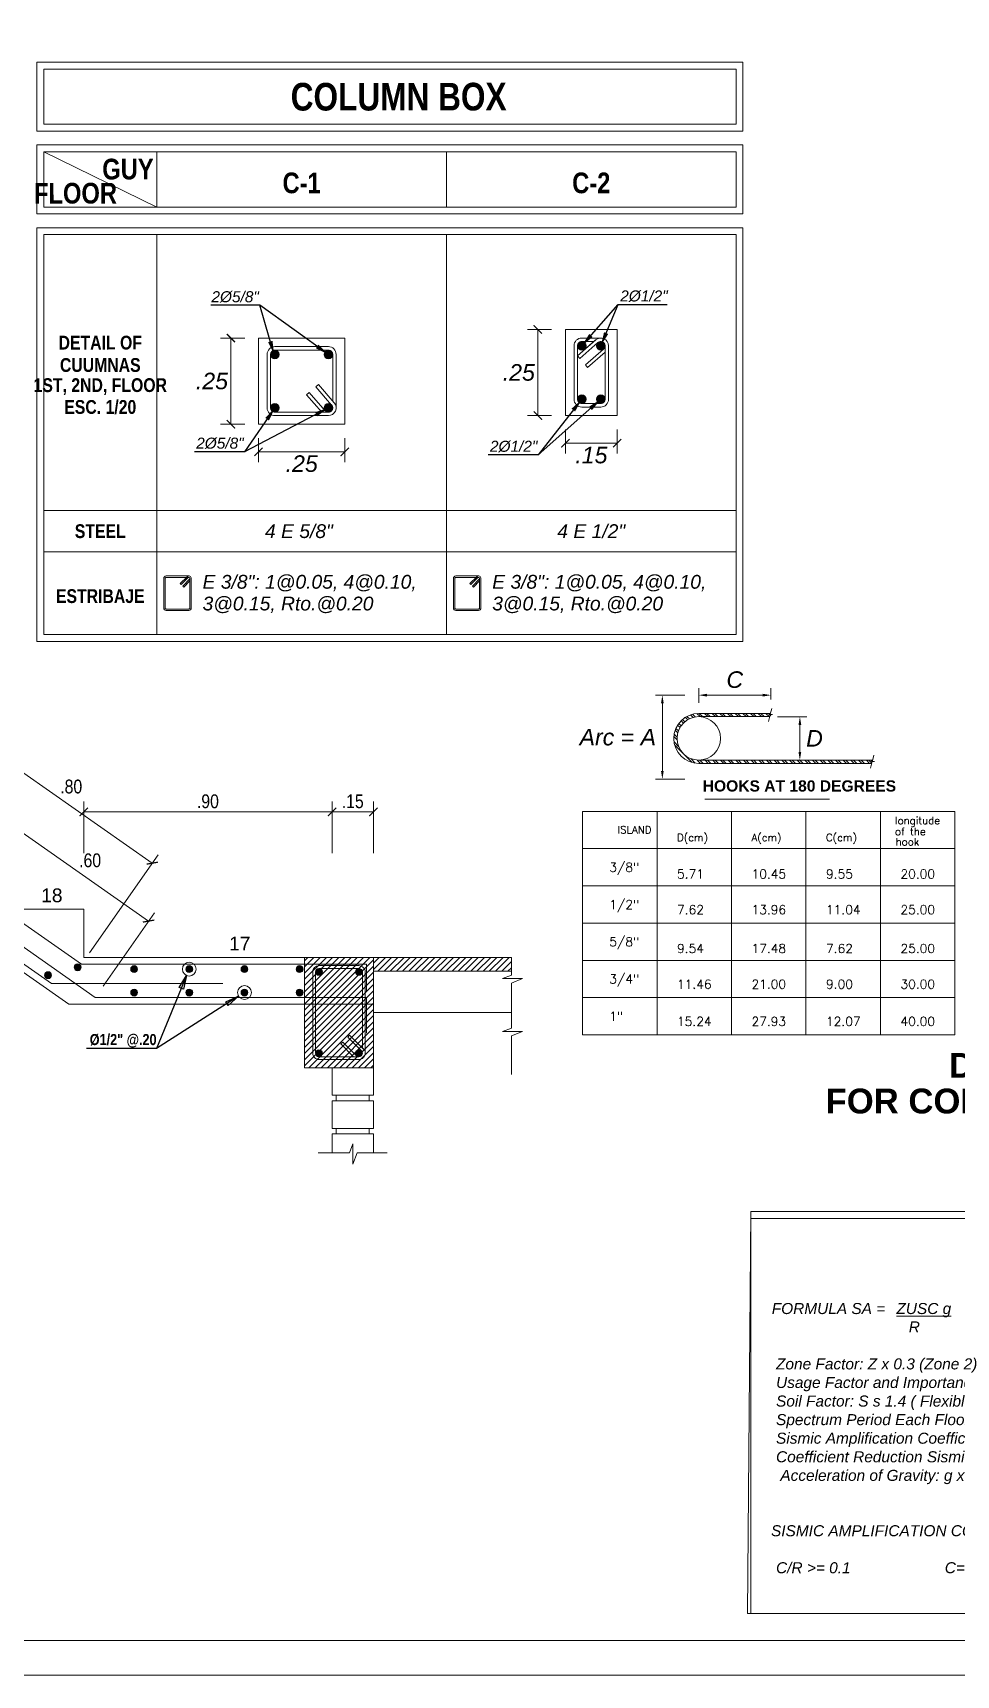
# Model space of a CAD drawing. Header units: millimetres. Extents: x 68 to 194, y 47 to 103.
# Drawn here: x 181.3 to 187.99, y 75.1 to 87.01 of the extents above; entities that cross this region are included whole.
import ezdxf
from ezdxf.enums import TextEntityAlignment as Align

# ---------------------------------------------------------------- set-up
doc = ezdxf.new("R2010")
doc.units = ezdxf.units.MM
doc.linetypes.add('CENTER2', pattern=[28.575, 19.05, -3.175, 3.175, -3.175])
for name, color, linetype, lineweight in [('E_Columna', 3, 'Continuous', 25), ('E_Estribo', 1, 'CENTER2', 20), ('E_Fierros', 2, 'Continuous', 50), ('G_Achurados', 54, 'Continuous', 5), ('G_Complemento', 30, 'Continuous', 20), ('G_Sombreados', 8, 'Continuous', 9), ('G_Texto', 122, 'Continuous', 20)]:
    doc.layers.add(name, color=color, linetype=linetype, lineweight=lineweight)
doc.layers.add('G_Acotación', color=171, linetype='Continuous')
doc.styles.add('Acotacion', font='ARIALN.TTF')
doc.styles.add('ARIAL', font='ariali.ttf', dxfattribs={"height": 0.12})
doc.styles.add('ARIAL1.2', font='arial.ttf', dxfattribs={"width": 1.2})
doc.styles.add('Cotas', font='ARIALNB.TTF', dxfattribs={"height": 0.1})
doc.styles.add('Notas', font='ARIALNB.TTF', dxfattribs={"height": 0.15})
doc.styles.add('Textos', font='simplex.shx', dxfattribs={"width": 0.8, "oblique": 20})
doc.styles.add('Titulo Detalles', font='swissb.ttf')
doc.dimstyles.new('125', dxfattribs={"dimtxt": 1, "dimasz": 0.06, "dimexe": 0.06, "dimexo": 0.1, "dimgap": 0.08, "dimtad": 3, "dimtih": 1, "dimtoh": 1, "dimlfac": 0.5, "dimzin": 1, "dimdsep": 46, "dimtxsty": 'Cotas', "dimblk": 'ARCHTICK', "dimcen": 2.5, "dimdle": 0.06, "dimclrt": 4, "dimazin": 0, "dimtp": 0.2, "dimtm": 0.2, "dimtfac": 1, "dimtix": 1, "dimtmove": 1, "dimatfit": 3, "dimfxl": 0, "dimtolj": 1, "dimtzin": 1, "dimarcsym": 0})
doc.dimstyles.new('Indicadores', dxfattribs={"dimtxt": 0.08, "dimasz": 0.08, "dimexe": 0.05, "dimexo": 0.1, "dimgap": 0.05, "dimtad": 2, "dimtih": 1, "dimtoh": 1, "dimzin": 4, "dimdsep": 46, "dimtxsty": 'ARIAL', "dimblk1": 'ARCHTICK', "dimblk2": 'ARCHTICK', "dimsah": 1, "dimcen": 0.02, "dimclrd": 8, "dimclre": 8, "dimclrt": 7, "dimadec": 0, "dimazin": 0, "dimtfac": 1, "dimtmove": 2, "dimatfit": 3, "dimldrblk": 'CLOSEDBLANK', "dimfxl": 0, "dimtolj": 1, "dimtzin": 4, "dimlwd": 9, "dimlwe": 9, "dimarcsym": 0})
doc.dimstyles.new('Lenin_20', dxfattribs={"dimscale": 0.5, "dimtxt": 0.1, "dimasz": 0.12, "dimexe": 0.15, "dimexo": 0.2, "dimgap": 0.05, "dimtad": 2, "dimtih": 1, "dimtoh": 1, "dimlfac": 0.4, "dimzin": 4, "dimdsep": 46, "dimtxsty": 'ARIAL', "dimblk": 'ARCHTICK', "dimcen": 0.12, "dimclrd": 256, "dimclre": 256, "dimclrt": 4, "dimazin": 1, "dimtm": 1e-09, "dimtfac": 1, "dimtmove": 2, "dimatfit": 2, "dimldrblk": 'ARCHTICK', "dimfxl": 0, "dimtolj": 1, "dimlwd": 13, "dimlwe": 18, "dimarcsym": 0})
doc.dimstyles.new('Lenin_25', dxfattribs={"dimscale": 0.5, "dimtxt": 0.2, "dimasz": 0.12, "dimexe": 0.15, "dimexo": 0.2, "dimgap": 0.05, "dimtad": 2, "dimtih": 1, "dimtoh": 1, "dimlfac": 0.5, "dimzin": 4, "dimdsep": 46, "dimtxsty": 'Acotacion', "dimblk": 'ARCHTICK', "dimcen": 0.12, "dimclrd": 256, "dimclre": 256, "dimclrt": 4, "dimazin": 1, "dimtm": 1e-09, "dimtfac": 1, "dimtmove": 2, "dimatfit": 2, "dimldrblk": 'ARCHTICK', "dimfxl": 0, "dimtolj": 1, "dimlwd": 13, "dimlwe": 18, "dimarcsym": 0})
doc.dimstyles.new('N1-20', dxfattribs={"dimtxt": 0.08, "dimasz": 0.07, "dimexe": 0.05, "dimexo": 0.12, "dimgap": 0.07, "dimtad": 2, "dimtih": 1, "dimtoh": 1, "dimlfac": 0.4, "dimzin": 4, "dimdsep": 46, "dimtxsty": 'ARIAL', "dimblk": 'ARCHTICK', "dimcen": 0.1, "dimdle": 0.05, "dimclrd": 256, "dimclre": 256, "dimclrt": 151, "dimadec": 0, "dimazin": 0, "dimtfac": 1, "dimtix": 1, "dimtmove": 0, "dimatfit": 3, "dimfxl": 0, "dimtolj": 1, "dimtzin": 0, "dimlwd": -1, "dimlwe": -1, "dimarcsym": 0})

# ---------------------------------------------------------------- blocks, each defined once
blk = doc.blocks.new('_ArchTick')
at = {"color": 0, "linetype": 'ByBlock', "const_width": 0.15}
blk.add_lwpolyline([(-0.5, -0.5), (0.5, 0.5)], dxfattribs=at)
blk = doc.blocks.new('*D411')
at = {"layer": 'Defpoints', "color": 0}
for p in [(180.339, 81.174), (182.163, 80.99), (181.65, 80.257)]:
    blk.add_point(p, dxfattribs=at)
at = {"layer": 'G_Acotación', "lineweight": 18}
for p, q in [((180.397, 81.256), (180.895, 81.969)), ((181.708, 80.339), (182.206, 81.051))]:
    blk.add_line(p, q, dxfattribs=at)
at = {"layer": 'G_Acotación', "lineweight": 13}
blk.add_line((180.852, 81.907), (182.163, 80.99), dxfattribs=at)
at = {"layer": 'G_Acotación', "lineweight": 13, "xscale": 0.06, "yscale": 0.06, "zscale": 0.06}
for p, rotation in [((180.852, 81.907), 145.0079798014343), ((182.163, 80.99), 325.0079798014343)]:
    blk.add_blockref('_ArchTick', p, dxfattribs=dict(at, rotation=rotation))
at = {"layer": 'G_Acotación', "color": 4, "lineweight": 5, "insert": (181.575, 81.545), "char_height": 0.1, "attachment_point": 5, "style": 'Acotacion'}
blk.add_mtext('\\A1;.80', dxfattribs=at)
blk = doc.blocks.new('*D416')
at = {"layer": 'Defpoints', "color": 0}
for p in [(183.766, 81.362), (183.466, 80.962), (183.766, 80.962)]:
    blk.add_point(p, dxfattribs=at)
at = {"layer": 'G_Acotación', "lineweight": 18}
for p, q in [((183.466, 81.062), (183.466, 81.437)), ((183.766, 81.062), (183.766, 81.437))]:
    blk.add_line(p, q, dxfattribs=at)
at = {"layer": 'G_Acotación', "lineweight": 13}
blk.add_line((183.466, 81.362), (183.766, 81.362), dxfattribs=at)
at = {"layer": 'G_Acotación', "lineweight": 13, "xscale": 0.06, "yscale": 0.06, "zscale": 0.06, "rotation": 180}
blk.add_blockref('_ArchTick', (183.466, 81.362), dxfattribs=at)
at = {"layer": 'G_Acotación', "lineweight": 13, "xscale": 0.06, "yscale": 0.06, "zscale": 0.06}
blk.add_blockref('_ArchTick', (183.766, 81.362), dxfattribs=at)
at = {"layer": 'G_Acotación', "color": 4, "lineweight": 5, "insert": (183.616, 81.438), "char_height": 0.1, "attachment_point": 5, "style": 'Acotacion'}
blk.add_mtext('\\A1;.15', dxfattribs=at)
blk = doc.blocks.new('*D417')
at = {"layer": 'Defpoints', "color": 0}
for p in [(181.666, 81.362), (181.666, 80.962), (183.466, 80.962)]:
    blk.add_point(p, dxfattribs=at)
at = {"layer": 'G_Acotación', "lineweight": 18}
for p, q in [((181.666, 81.062), (181.666, 81.437)), ((183.466, 81.062), (183.466, 81.437))]:
    blk.add_line(p, q, dxfattribs=at)
at = {"layer": 'G_Acotación', "lineweight": 13}
blk.add_line((183.466, 81.362), (181.666, 81.362), dxfattribs=at)
at = {"layer": 'G_Acotación', "lineweight": 13, "xscale": 0.06, "yscale": 0.06, "zscale": 0.06, "rotation": 180}
blk.add_blockref('_ArchTick', (181.666, 81.362), dxfattribs=at)
at = {"layer": 'G_Acotación', "lineweight": 13, "xscale": 0.06, "yscale": 0.06, "zscale": 0.06}
blk.add_blockref('_ArchTick', (183.466, 81.362), dxfattribs=at)
at = {"layer": 'G_Acotación', "color": 4, "lineweight": 5, "insert": (182.566, 81.438), "char_height": 0.1, "attachment_point": 5, "style": 'Acotacion'}
blk.add_mtext('\\A1;.90', dxfattribs=at)
blk = doc.blocks.new('*D486')
at = {"layer": 'Defpoints', "color": 0}
for p in [(181.153, 81.258), (180.766, 80.705), (181.749, 80.017)]:
    blk.add_point(p, dxfattribs=at)
at = {"layer": 'G_Acotación', "lineweight": 18}
for p, q in [((180.823, 80.787), (181.196, 81.319)), ((181.806, 80.099), (182.179, 80.631))]:
    blk.add_line(p, q, dxfattribs=at)
at = {"layer": 'G_Acotación', "lineweight": 13}
blk.add_line((182.136, 80.57), (181.153, 81.258), dxfattribs=at)
at = {"layer": 'G_Acotación', "lineweight": 13, "xscale": 0.06, "yscale": 0.06, "zscale": 0.06}
for p, rotation in [((181.153, 81.258), 145.007979801449), ((182.136, 80.57), 325.007979801449)]:
    blk.add_blockref('_ArchTick', p, dxfattribs=dict(at, rotation=rotation))
at = {"layer": 'G_Acotación', "color": 4, "lineweight": 5, "insert": (181.712, 81.01), "char_height": 0.1, "attachment_point": 5, "style": 'Acotacion'}
blk.add_mtext('\\A1;.60', dxfattribs=at)
blk = doc.blocks.new('*D488')
at = {"layer": 'Defpoints', "color": 0}
for p in [(185.158, 84.235), (185.533, 84.235), (185.533, 84.035)]:
    blk.add_point(p, dxfattribs=at)
at = {"layer": 'G_Acotación', "lineweight": 18}
for p, q in [((185.158, 84.135), (185.158, 83.96)), ((185.533, 84.135), (185.533, 83.96))]:
    blk.add_line(p, q, dxfattribs=at)
at = {"layer": 'G_Acotación', "lineweight": 13}
blk.add_line((185.158, 84.035), (185.533, 84.035), dxfattribs=at)
at = {"layer": 'G_Acotación', "lineweight": 13, "xscale": 0.06, "yscale": 0.06, "zscale": 0.06, "rotation": 180}
blk.add_blockref('_ArchTick', (185.158, 84.035), dxfattribs=at)
at = {"layer": 'G_Acotación', "lineweight": 13, "xscale": 0.06, "yscale": 0.06, "zscale": 0.06}
blk.add_blockref('_ArchTick', (185.533, 84.035), dxfattribs=at)
at = {"layer": 'G_Acotación', "color": 4, "lineweight": 5, "insert": (185.346, 83.948), "char_height": 0.12, "attachment_point": 5, "style": 'ARIAL'}
blk.add_mtext('\\A1;.15', dxfattribs=at)
blk = doc.blocks.new('*D489')
at = {"layer": 'Defpoints', "color": 0}
for p in [(184.958, 84.86), (185.158, 84.86), (185.158, 84.235)]:
    blk.add_point(p, dxfattribs=at)
at = {"layer": 'G_Acotación', "lineweight": 18}
for p, q in [((185.058, 84.86), (184.883, 84.86)), ((185.058, 84.235), (184.883, 84.235))]:
    blk.add_line(p, q, dxfattribs=at)
at = {"layer": 'G_Acotación', "lineweight": 13}
blk.add_line((184.958, 84.235), (184.958, 84.86), dxfattribs=at)
at = {"layer": 'G_Acotación', "lineweight": 13, "xscale": 0.06, "yscale": 0.06, "zscale": 0.06}
for p, rotation in [((184.958, 84.86), 90), ((184.958, 84.235), 270)]:
    blk.add_blockref('_ArchTick', p, dxfattribs=dict(at, rotation=rotation))
at = {"layer": 'G_Acotación', "color": 4, "lineweight": 5, "insert": (184.82, 84.547), "char_height": 0.12, "attachment_point": 5, "style": 'ARIAL'}
blk.add_mtext('\\A1;.25', dxfattribs=at)
blk = doc.blocks.new('*D490')
at = {"layer": 'Defpoints', "color": 0}
for p in [(182.933, 84.172), (183.558, 84.172), (183.558, 83.972)]:
    blk.add_point(p, dxfattribs=at)
at = {"layer": 'G_Acotación', "lineweight": 18}
for p, q in [((182.933, 84.072), (182.933, 83.897)), ((183.558, 84.072), (183.558, 83.897))]:
    blk.add_line(p, q, dxfattribs=at)
at = {"layer": 'G_Acotación', "lineweight": 13}
blk.add_line((182.933, 83.972), (183.558, 83.972), dxfattribs=at)
at = {"layer": 'G_Acotación', "lineweight": 13, "xscale": 0.06, "yscale": 0.06, "zscale": 0.06, "rotation": 180}
blk.add_blockref('_ArchTick', (182.933, 83.972), dxfattribs=at)
at = {"layer": 'G_Acotación', "lineweight": 13, "xscale": 0.06, "yscale": 0.06, "zscale": 0.06}
blk.add_blockref('_ArchTick', (183.558, 83.972), dxfattribs=at)
at = {"layer": 'G_Acotación', "color": 4, "lineweight": 5, "insert": (183.246, 83.886), "char_height": 0.12, "attachment_point": 5, "style": 'ARIAL'}
blk.add_mtext('\\A1;.25', dxfattribs=at)
blk = doc.blocks.new('*D491')
at = {"layer": 'Defpoints', "color": 0}
for p in [(182.733, 84.797), (182.933, 84.797), (182.933, 84.172)]:
    blk.add_point(p, dxfattribs=at)
at = {"layer": 'G_Acotación', "lineweight": 18}
for p, q in [((182.833, 84.797), (182.658, 84.797)), ((182.833, 84.172), (182.658, 84.172))]:
    blk.add_line(p, q, dxfattribs=at)
at = {"layer": 'G_Acotación', "lineweight": 13}
blk.add_line((182.733, 84.172), (182.733, 84.797), dxfattribs=at)
at = {"layer": 'G_Acotación', "lineweight": 13, "xscale": 0.06, "yscale": 0.06, "zscale": 0.06}
for p, rotation in [((182.733, 84.797), 90), ((182.733, 84.172), 270)]:
    blk.add_blockref('_ArchTick', p, dxfattribs=dict(at, rotation=rotation))
at = {"layer": 'G_Acotación', "color": 4, "lineweight": 5, "insert": (182.595, 84.485), "char_height": 0.12, "attachment_point": 5, "style": 'ARIAL'}
blk.add_mtext('\\A1;.25', dxfattribs=at)
blk = doc.blocks.new('*D434')
at = {"layer": 'Defpoints', "color": 0}
for p in [(186.125, 82.208), (186.125, 82.052), (186.648, 82.076)]:
    blk.add_point(p, dxfattribs=at)
at = {"layer": 'G_Acotación', "color": 8, "lineweight": 9}
for p, q in [((186.125, 82.152), (186.125, 82.258)), ((186.588, 82.208), (186.185, 82.208)), ((186.648, 82.176), (186.648, 82.258))]:
    blk.add_line(p, q, dxfattribs=at)
at = {"layer": 'G_Acotación', "color": 8}
for points in [[(186.185, 82.218), (186.185, 82.198), (186.125, 82.208)], [(186.588, 82.218), (186.588, 82.198), (186.648, 82.208)]]:
    blk.add_solid(points, dxfattribs=at)
at = {"layer": 'G_Acotación', "color": 7, "lineweight": 5, "insert": (186.386, 82.32), "char_height": 0.12, "attachment_point": 5, "style": 'ARIAL'}
blk.add_mtext('\\A1;C', dxfattribs=at)
blk = doc.blocks.new('_ClosedBlank')
at = {"color": 0, "linetype": 'ByBlock', "lineweight": -2}
for p, q in [((-1, 0.17), (0, 0)), ((-1, 0.17), (-1, -0.17)), ((0, 0), (-1, -0.17))]:
    blk.add_line(p, q, dxfattribs=at)
blk = doc.blocks.new('*D435')
at = {"layer": 'Defpoints', "color": 0}
for p in [(186.125, 82.208), (185.861, 81.599), (186.125, 81.599)]:
    blk.add_point(p, dxfattribs=at)
at = {"layer": 'G_Acotación', "color": 8, "lineweight": 9}
for p, q in [((186.025, 82.208), (185.811, 82.208)), ((185.861, 82.148), (185.861, 81.659)), ((186.025, 81.599), (185.811, 81.599))]:
    blk.add_line(p, q, dxfattribs=at)
at = {"layer": 'G_Acotación', "color": 8}
for points in [[(185.851, 82.148), (185.871, 82.148), (185.861, 82.208)], [(185.851, 81.659), (185.871, 81.659), (185.861, 81.599)]]:
    blk.add_solid(points, dxfattribs=at)
at = {"layer": 'G_Acotación', "color": 7, "lineweight": 5, "insert": (185.538, 81.903), "char_height": 0.12, "attachment_point": 5, "style": 'ARIAL'}
blk.add_mtext('\\A1;Arc = A', dxfattribs=at)
blk = doc.blocks.new('*D436')
at = {"layer": 'Defpoints', "color": 0}
for p in [(186.595, 82.052), (186.595, 81.737), (186.858, 81.737)]:
    blk.add_point(p, dxfattribs=at)
at = {"layer": 'G_Acotación', "color": 8, "lineweight": 9}
for p, q in [((186.695, 82.052), (186.908, 82.052)), ((186.858, 81.992), (186.858, 81.797)), ((186.695, 81.737), (186.908, 81.737))]:
    blk.add_line(p, q, dxfattribs=at)
at = {"layer": 'G_Acotación', "color": 8}
for points in [[(186.848, 81.992), (186.868, 81.992), (186.858, 82.052)], [(186.848, 81.797), (186.868, 81.797), (186.858, 81.737)]]:
    blk.add_solid(points, dxfattribs=at)
at = {"layer": 'G_Acotación', "color": 7, "lineweight": 5, "insert": (186.964, 81.895), "char_height": 0.12, "attachment_point": 5, "style": 'ARIAL'}
blk.add_mtext('\\A1;D', dxfattribs=at)

msp = doc.modelspace()

# ---------------------------------------------------------------- hatches: boundary and pattern name
at = {"layer": 'E_Fierros', "lineweight": 5}
for points in [[(183.0519, 84.6472, 1), (183.0519, 84.7097, 1)], [(183.4081, 84.6784, 1), (183.4706, 84.6784, 1)], [(185.2769, 84.7097, 1), (185.2769, 84.7722, 1)], [(185.4144, 84.7097, 1), (185.4144, 84.7722, 1)], [(183.0206, 84.2909, 1), (183.0831, 84.2909, 1)], [(183.4081, 84.2909, 1), (183.4706, 84.2909, 1)], [(185.3081, 84.3534, 1), (185.2456, 84.3534, 1)], [(185.4144, 84.3222, 1), (185.4144, 84.3847, 1)], [(183.346, 80.2018, 1), (183.396, 80.2018, 1)], [(183.346, 80.2018, 1), (183.396, 80.2018, 1)], [(183.636, 80.2018, 1), (183.686, 80.2018, 1)], [(183.636, 80.2018, 1), (183.686, 80.2018, 1)], [(183.396, 79.6118, 1), (183.346, 79.6118, 1)], [(183.686, 79.6118, 1), (183.636, 79.6118, 1)]]:
    msp.add_hatch(color=256, dxfattribs=at).paths.add_polyline_path(points)
at = {"layer": 'E_Fierros', "linetype": 'ByBlock', "lineweight": 5}
h = msp.add_hatch(dxfattribs=at)
h.set_pattern_fill('ANSI32', color=256, scale=0.105, angle=90, style=0)
h.set_pattern_definition([(135, (170.230844, 71.05956), (-0.02784233, -0.02784233), []), (135, (170.230844, 71.07812), (-0.02784233, -0.02784233), [])])
h.paths.add_polyline_path([(186.1248, 82.0758, 1), (186.1248, 81.7136), (187.3793, 81.7136), (187.3826, 81.7263), (187.3991, 81.7273), (187.3745, 81.7303), (187.3836, 81.7308), (187.3851, 81.7372), (186.1248, 81.7372, -0.4142136), (185.9673, 81.8947, -0.4142136), (186.1248, 82.0522), (186.6481, 82.0522), (186.6481, 82.0758)])
at = {"layer": 'E_Fierros', "lineweight": 5}
h = msp.add_hatch(color=256, dxfattribs=at)
edge = h.paths.add_edge_path()
edge.add_arc((181.6217, 80.2348), 0.025, 0, 360)
h = msp.add_hatch(color=256, dxfattribs=at)
edge = h.paths.add_edge_path()
edge.add_arc((181.4067, 80.1779), 0.025, 0, 360)
h = msp.add_hatch(color=256, dxfattribs=at)
edge = h.paths.add_edge_path()
edge.add_arc((182.031, 80.2218), 0.025, 0, 360)
h = msp.add_hatch(color=256, dxfattribs=at)
edge = h.paths.add_edge_path()
edge.add_arc((182.431, 80.2218), 0.025, 0, 360)
h = msp.add_hatch(color=256, dxfattribs=at)
edge = h.paths.add_edge_path()
edge.add_arc((182.831, 80.2218), 0.025, 0, 360)
h = msp.add_hatch(color=256, dxfattribs=at)
edge = h.paths.add_edge_path()
edge.add_arc((183.231, 80.2218), 0.025, 0, 360)
h = msp.add_hatch(color=256, dxfattribs=at)
edge = h.paths.add_edge_path()
edge.add_arc((182.031, 80.0518), 0.025, 0, 360)
h = msp.add_hatch(color=256, dxfattribs=at)
edge = h.paths.add_edge_path()
edge.add_arc((182.431, 80.0518), 0.025, 0, 360)
h = msp.add_hatch(color=256, dxfattribs=at)
edge = h.paths.add_edge_path()
edge.add_arc((182.831, 80.0518), 0.025, 0, 360)
h = msp.add_hatch(color=256, dxfattribs=at)
edge = h.paths.add_edge_path()
edge.add_arc((183.231, 80.0518), 0.025, 0, 360)
at = {"layer": 'G_Achurados', "lineweight": 5, "ltscale": 0.05}
h = msp.add_hatch(dxfattribs=at)
h.set_pattern_fill('ANSI31', color=256, scale=0.01, style=0)
h.set_pattern_definition([(45, (54.271716, 7.12147), (-0.02245064, 0.02245064), [])])
h.paths.add_polyline_path([(183.766, 80.3068), (183.766, 80.2068), (184.766, 80.2068), (184.766, 80.3068)])
at = {"layer": 'G_Sombreados', "lineweight": 5}
h = msp.add_hatch(dxfattribs=at)
h.set_pattern_fill('LINE', color=256, scale=0.01, angle=45, style=0)
h.set_pattern_definition([(45, (-927.457632, -715.278804), (-0.0224506403, 0.0224506403), [])])
h.paths.add_polyline_path([(183.266, 79.5068), (183.766, 79.5068), (183.766, 80.3068), (183.266, 80.3068)])

# ---------------------------------------------------------------- linework, layer by layer
at = {"lineweight": 5}
for points in [[(193.7519, 75.1029), (193.7519, 102.6587), (152.7019, 102.6587), (152.7019, 75.1029)], [(193.5019, 75.3529), (193.5019, 102.4087), (152.9519, 102.4087), (152.9519, 75.3529)]]:
    msp.add_lwpolyline(points, close=True, dxfattribs=at)
at = {"layer": 'E_Columna', "lineweight": 5}
msp.add_line((183.766, 80.3068), (184.766, 80.3068), dxfattribs=at)
for points in [[(182.9331, 84.1722), (183.5581, 84.1722), (183.5581, 84.7972), (182.9331, 84.7972)], [(185.5331, 84.2347), (185.5331, 84.8597), (185.1581, 84.8597), (185.1581, 84.2347)], [(183.766, 79.5068), (183.766, 80.3068), (183.266, 80.3068), (183.266, 79.5068)], [(183.266, 79.5068), (183.766, 79.5068), (183.766, 80.3068), (183.266, 80.3068)]]:
    msp.add_lwpolyline(points, close=True, dxfattribs=at)
at = {"layer": 'E_Estribo', "lineweight": 5}
for p, q in [((185.3777, 84.7836), (185.2455, 84.6687)), ((185.394, 84.7647), (185.2619, 84.6498)), ((185.394, 84.7647), (185.2619, 84.6498)), ((183.4631, 84.3113), (183.3483, 84.4434)), ((183.4631, 84.3113), (183.3483, 84.4434)), ((183.482, 84.3276), (183.3671, 84.4598))]:
    msp.add_line(p, q, dxfattribs=at)
at = {"layer": 'E_Estribo', "linetype": 'Continuous', "lineweight": 5}
for points in [[(185.4144, 84.7972), (185.2769, 84.7972, 0.4142136), (185.2206, 84.7409), (185.2206, 84.3534, 0.4142136), (185.2769, 84.2972), (185.4144, 84.2972, 0.4142136), (185.4706, 84.3534), (185.4706, 84.7409, 0.644941), (185.3773, 84.7832), (185.2455, 84.6687), (185.2619, 84.6498), (185.394, 84.7647, -0.6409998), (185.4456, 84.7409), (185.4456, 84.3534, -0.4142136), (185.4144, 84.3222), (185.2769, 84.3222, -0.4142136), (185.2456, 84.3534), (185.2456, 84.7409, -0.4142136), (185.2769, 84.7722), (185.3646, 84.7722)], [(183.4956, 84.2909), (183.4956, 84.6784, 0.4142136), (183.4394, 84.7347), (183.0519, 84.7347, 0.4142136), (182.9956, 84.6784), (182.9956, 84.2909, 0.4142136), (183.0519, 84.2347), (183.4394, 84.2347, 0.644941), (183.4816, 84.3281), (183.3671, 84.4598), (183.3483, 84.4434), (183.4631, 84.3113, -0.6409998), (183.4394, 84.2597), (183.0519, 84.2597, -0.4142136), (183.0206, 84.2909), (183.0206, 84.6784, -0.4142136), (183.0519, 84.7097), (183.4394, 84.7097, -0.4142136), (183.4706, 84.6784), (183.4706, 84.3407)]]:
    msp.add_lwpolyline(points, format="xyb", dxfattribs=at)
at = {"layer": 'E_Estribo', "lineweight": 5}
for points in [[(185.2619, 84.6498), (185.2455, 84.6687)], [(183.3483, 84.4434), (183.3671, 84.4598)]]:
    msp.add_lwpolyline(points, dxfattribs=at)
at = {"layer": 'E_Estribo', "linetype": 'Continuous', "lineweight": 5}
for points in [[(185.4456, 84.6936), (185.3191, 84.5835), (185.3027, 84.6024), (185.4347, 84.7172)], [(183.392, 84.2597), (183.282, 84.3863), (183.3008, 84.4027), (183.4157, 84.2706)]]:
    msp.add_lwpolyline(points, dxfattribs=at)
for points in [[(182.4456, 83.0542, 0.6681786), (182.4149, 83.0669), (182.3654, 83.0174), (182.3725, 83.0104), (182.422, 83.0599, -0.6681786), (182.4356, 83.0542), (182.4356, 82.8402, -0.4142136), (182.4276, 82.8322), (182.2636, 82.8322, -0.4142136), (182.2556, 82.8402), (182.2556, 83.0542, -0.4142136), (182.2636, 83.0622), (182.4102, 83.0622), (182.4149, 83.0669, -0.1989124), (182.4276, 83.0722), (182.2636, 83.0722, 0.4142136), (182.2456, 83.0542), (182.2456, 82.8402, 0.4142136), (182.2636, 82.8222), (182.4276, 82.8222, 0.4142136), (182.4456, 82.8402)], [(182.4356, 83.0367), (182.4356, 83.0542, -0.1989124), (182.4333, 83.0485), (182.3838, 82.999), (182.3908, 82.992)], [(184.5456, 83.0542, 0.6681786), (184.5149, 83.0669), (184.4654, 83.0174), (184.4725, 83.0104), (184.522, 83.0599, -0.6681786), (184.5356, 83.0542), (184.5356, 82.8402, -0.4142136), (184.5276, 82.8322), (184.3636, 82.8322, -0.4142136), (184.3556, 82.8402), (184.3556, 83.0542, -0.4142136), (184.3636, 83.0622), (184.5102, 83.0622), (184.5149, 83.0669, -0.1989124), (184.5276, 83.0722), (184.3636, 83.0722, 0.4142136), (184.3456, 83.0542), (184.3456, 82.8402, 0.4142136), (184.3636, 82.8222), (184.5276, 82.8222, 0.4142136), (184.5456, 82.8402)], [(184.5356, 83.0367), (184.5356, 83.0542, -0.1989124), (184.5333, 83.0485), (184.4838, 82.999), (184.4908, 82.992)], [(183.661, 79.5668, 0.4142136), (183.706, 79.6118), (183.706, 79.6305), (183.5938, 79.7426), (183.5797, 79.7285), (183.6787, 79.6295, -0.1989124), (183.686, 79.6118, -0.4142136), (183.661, 79.5868), (183.371, 79.5868, -0.4142136), (183.346, 79.6118), (183.346, 80.2018, -0.4142136), (183.371, 80.2268), (183.661, 80.2268, -0.4142136), (183.686, 80.2018), (183.686, 79.6505), (183.706, 79.6305), (183.706, 80.2018, 0.4142136), (183.661, 80.2468), (183.371, 80.2468, 0.4142136), (183.326, 80.2018), (183.326, 79.6118, 0.4142136), (183.371, 79.5668)], [(183.5443, 79.6931), (183.5302, 79.679), (183.6224, 79.5868), (183.661, 79.5868, -0.1989124), (183.6433, 79.5941)]]:
    msp.add_lwpolyline(points, format="xyb", close=True, dxfattribs=at)
at = {"layer": 'E_Fierros', "lineweight": 5}
for p, q in [((181.4317, 80.1168), (178.0174, 82.5068)), ((181.6502, 80.2568), (180.3395, 81.1744)), ((181.749, 80.0168), (180.7659, 80.705)), ((183.7147, 80.2568), (181.6502, 80.2568)), ((183.716, 80.2568), (183.716, 80.0568)), ((182.6739, 80.1168), (181.4317, 80.1168)), ((183.716, 80.0168), (181.749, 80.0168)), ((183.716, 80.0168), (183.716, 79.7568))]:
    msp.add_line(p, q, dxfattribs=at)
at = {"layer": 'E_Fierros', "linetype": 'ByBlock', "lineweight": 5}
for p, q in [((186.1248, 82.0758), (186.6452, 82.0758)), ((186.1248, 82.0522), (186.6393, 82.0522)), ((186.1248, 81.7372), (187.3851, 81.7372)), ((186.1248, 81.7136), (187.3793, 81.7136))]:
    msp.add_line(p, q, dxfattribs=at)
at = {"layer": 'E_Fierros', "lineweight": 5}
for centre, radius in [((183.0519, 84.6784), 0.0312), ((183.4394, 84.6784), 0.0312), ((185.2769, 84.7409), 0.0312), ((185.4144, 84.7409), 0.0312), ((183.0519, 84.2909), 0.0312), ((183.4394, 84.2909), 0.0312), ((185.2769, 84.3534), 0.0312), ((185.4144, 84.3534), 0.0312), ((181.6217, 80.2348), 0.025), ((181.4067, 80.1779), 0.025), ((182.031, 80.2218), 0.025), ((182.431, 80.2218), 0.025), ((182.831, 80.2218), 0.025), ((183.231, 80.2218), 0.025), ((183.371, 80.2018), 0.025), ((183.371, 80.2018), 0.025), ((183.371, 80.2018), 0.025), ((183.371, 80.2018), 0.025), ((183.661, 80.2018), 0.025), ((183.661, 80.2018), 0.025), ((183.661, 80.2018), 0.025), ((183.661, 80.2018), 0.025), ((182.031, 80.0518), 0.025), ((182.431, 80.0518), 0.025), ((182.831, 80.0518), 0.025), ((183.231, 80.0518), 0.025), ((183.371, 79.6118), 0.025), ((183.661, 79.6118), 0.025), ((183.661, 79.6118), 0.025)]:
    msp.add_circle(centre, radius, dxfattribs=at)
at = {"layer": 'E_Fierros', "linetype": 'ByBlock', "lineweight": 5}
msp.add_circle((186.1248, 81.8947), 0.1575, dxfattribs=at)
msp.add_arc((186.1248, 81.8947), 0.1811, 90, 270, dxfattribs=at)
at = {"layer": 'G_Achurados', "lineweight": 5, "ltscale": 0.05}
for points in [[(183.766, 80.3068), (184.766, 80.3068), (184.766, 80.2068), (183.766, 80.2068)], [(183.766, 80.2068), (184.766, 80.2068), (184.766, 80.1777), (184.701, 80.1532), (184.8475, 80.1532), (184.766, 80.1206), (184.766, 79.9068), (183.766, 79.9068)]]:
    msp.add_lwpolyline(points, close=True, dxfattribs=at)
at = {"layer": 'G_Complemento', "lineweight": 5}
for p, q in [((185.2823, 81.3654), (185.2823, 79.7454)), ((185.2823, 81.3654), (187.9823, 81.3654)), ((185.8223, 81.3654), (185.8223, 79.7454)), ((186.3623, 81.3654), (186.3623, 79.7454)), ((186.9023, 81.363), (186.9023, 79.7454)), ((187.4423, 81.3606), (187.4423, 79.7454)), ((187.9823, 81.3654), (187.9823, 79.7454)), ((185.2823, 81.0954), (187.9823, 81.0954)), ((185.2823, 80.8254), (187.9823, 80.8254)), ((185.2823, 80.5554), (187.9823, 80.5554)), ((185.2823, 80.2854), (187.9823, 80.2854)), ((185.2823, 80.0154), (187.9823, 80.0154)), ((185.2823, 79.7454), (187.9823, 79.7454))]:
    msp.add_line(p, q, dxfattribs=at)
at = {"layer": 'G_Complemento', "color": 1, "lineweight": 5}
for p, q in [((183.496, 79.3068), (183.496, 79.2668)), ((183.736, 79.3068), (183.736, 79.2668)), ((183.496, 79.0668), (183.496, 79.0268)), ((183.496, 79.0668), (183.496, 79.0268)), ((183.736, 79.0668), (183.736, 79.0268))]:
    msp.add_line(p, q, dxfattribs=at)
at = {"layer": 'G_Complemento', "color": 0, "lineweight": 5}
for points in [[(181.3256, 86.2972), (186.4456, 86.2972), (186.4456, 86.7972), (181.3256, 86.7972)], [(181.3256, 85.6972), (186.4456, 85.6972), (186.4456, 86.1972), (181.3256, 86.1972)], [(181.3256, 82.5972), (186.4456, 82.5972), (186.4456, 85.5972), (181.3256, 85.5972)], [(186.4783, 75.5488), (192.672, 75.5488), (192.697, 78.4644), (186.5033, 78.4644)]]:
    msp.add_lwpolyline(points, close=True, dxfattribs=at)
at = {"layer": 'G_Complemento', "lineweight": 5, "ltscale": 1.1}
for points in [[(181.3756, 86.3472), (186.3956, 86.3472), (186.3956, 86.7472), (181.3756, 86.7472)], [(181.3756, 85.7472), (186.3956, 85.7472), (186.3956, 86.1472), (181.3756, 86.1472)], [(181.3756, 82.6472), (186.3956, 82.6472), (186.3956, 85.5472), (181.3756, 85.5472)], [(186.5033, 75.5488), (192.647, 75.5488), (192.647, 78.4144), (186.5033, 78.4144)]]:
    msp.add_lwpolyline(points, close=True, dxfattribs=at)
at = {"layer": 'G_Complemento', "lineweight": 5}
for points in [[(181.3756, 85.7472), (182.1956, 85.7472), (182.1956, 86.1472), (181.3756, 86.1472)], [(182.1956, 85.7472), (184.2956, 85.7472), (184.2956, 86.1472), (182.1956, 86.1472)], [(184.2956, 85.7472), (186.3956, 85.7472), (186.3956, 86.1472), (184.2956, 86.1472)], [(181.3756, 83.5472), (186.3956, 83.5472), (186.3956, 85.5472), (181.3756, 85.5472)], [(182.1956, 82.6472), (184.2956, 82.6472), (184.2956, 85.5472), (182.1956, 85.5472)], [(182.1956, 83.5472), (184.2956, 83.5472), (184.2956, 85.5472), (182.1956, 85.5472)], [(184.2956, 82.6472), (186.3956, 82.6472), (186.3956, 85.5472), (184.2956, 85.5472)], [(184.2956, 83.5472), (186.3956, 83.5472), (186.3956, 85.5472), (184.2956, 85.5472)], [(186.3956, 85.5472), (184.2956, 85.5472), (184.2956, 83.5472), (186.3956, 83.5472)], [(186.3956, 82.6472), (186.3956, 82.6472), (186.3956, 85.5472), (186.3956, 85.5472)], [(186.3956, 82.6472), (186.3956, 82.6472), (186.3956, 85.5472), (186.3956, 85.5472)], [(181.3756, 83.2472), (186.3956, 83.2472), (186.3956, 83.5472), (181.3756, 83.5472)], [(182.1956, 83.2472), (184.2956, 83.2472), (184.2956, 83.5472), (182.1956, 83.5472)], [(184.2956, 83.2472), (186.3956, 83.2472), (186.3956, 83.5472), (184.2956, 83.5472)], [(186.3956, 83.5472), (184.2956, 83.5472), (184.2956, 83.2472), (186.3956, 83.2472)], [(181.3756, 82.6472), (186.3956, 82.6472), (186.3956, 83.2472), (181.3756, 83.2472)], [(182.1956, 82.6472), (184.2956, 82.6472), (184.2956, 83.2472), (182.1956, 83.2472)], [(184.2956, 82.6472), (186.3956, 82.6472), (186.3956, 83.2472), (184.2956, 83.2472)], [(186.3956, 83.2472), (184.2956, 83.2472), (184.2956, 82.6472), (186.3956, 82.6472)]]:
    msp.add_lwpolyline(points, close=True, dxfattribs=at)
for points in [[(181.3756, 85.7472), (182.1956, 85.7472), (181.3756, 86.1472), (181.3756, 85.7472)], [(176.366, 82.3568), (178.1445, 82.3568), (181.5588, 79.9668), (183.766, 79.9668), (183.766, 80.3068), (181.666, 80.3068), (181.666, 80.6568), (181.166, 80.6568), (181.166, 81.0068), (180.666, 81.0068), (180.666, 81.3568), (180.166, 81.3568), (180.166, 81.7068), (179.666, 81.7068), (179.666, 82.0568), (179.166, 82.0568), (179.166, 82.4068), (178.666, 82.4068), (178.666, 82.7568), (176.366, 82.7568)], [(184.766, 80.02), (184.766, 79.7943), (184.701, 79.7698), (184.8475, 79.7698), (184.766, 79.7372), (184.766, 79.4566)], [(183.366, 78.8898), (183.5917, 78.8898), (183.6162, 78.9548), (183.6162, 78.8083), (183.6488, 78.8898), (183.866, 78.8898)]]:
    msp.add_lwpolyline(points, dxfattribs=at)
at = {"layer": 'G_Complemento', "linetype": 'ByBlock', "lineweight": 5}
for points in [[(186.6539, 82.1118), (186.6438, 82.0703), (186.6348, 82.0698), (186.6594, 82.0668), (186.6428, 82.0658), (186.6303, 82.0172)], [(187.3936, 81.7723), (187.3836, 81.7308), (187.3745, 81.7303), (187.3991, 81.7273), (187.3826, 81.7263), (187.37, 81.6777)]]:
    msp.add_lwpolyline(points, dxfattribs=at)
at = {"layer": 'G_Complemento', "color": 1, "lineweight": 5}
for points in [[(183.466, 79.5068), (183.766, 79.5068), (183.766, 79.3068), (183.466, 79.3068)], [(183.466, 79.2668), (183.766, 79.2668), (183.766, 79.0668), (183.466, 79.0668)]]:
    msp.add_lwpolyline(points, close=True, dxfattribs=at)
msp.add_lwpolyline([(183.466, 78.8898), (183.466, 79.0268), (183.766, 79.0268), (183.766, 78.8898)], dxfattribs=at)
at = {"layer": 'G_Texto', "lineweight": 5}
msp.add_line((186.1691, 81.4533), (187.0717, 81.4533), dxfattribs=at)
for centre in [(182.431, 80.2218), (182.831, 80.0518)]:
    msp.add_circle(centre, 0.05, dxfattribs=at)

# ---------------------------------------------------------------- texts
at = {"layer": 'E_Columna', "lineweight": 5, "style": 'Notas'}
for s, height, p in [('COLUMN BOX', 0.2, (183.9489, 86.4472)), ('GUY', 0.15, (181.9862, 85.9473)), ('C-1', 0.15, (183.2456, 85.8472)), ('C-2', 0.15, (185.3456, 85.8472)), ('FLOOR', 0.15, (181.606, 85.7723)), ('DETAIL OF', 0.1, (181.7856, 84.7141)), ('CUUMNAS', 0.1, (181.7856, 84.5518)), ('1ST, 2ND, FLOOR', 0.1, (181.7856, 84.4058)), ('ESC. 1/20', 0.1, (181.7856, 84.2476)), ('STEEL', 0.1, (181.7856, 83.3472)), ('ESTRIBAJE', 0.1, (181.7856, 82.8762))]:
    msp.add_text(s, height=height, rotation=0.03015, dxfattribs=at).set_placement(p, align=Align.CENTER)
at = {"layer": 'G_Texto', "lineweight": 5, "style": 'ARIAL'}
for s, p in [('2Ø5/8"', (182.9356, 85.0568)), ('2Ø1/2"', (185.8996, 85.0624)), ('2Ø5/8"', (182.8253, 83.9951)), ('2Ø1/2"', (184.9549, 83.9724))]:
    msp.add_text(s, height=0.08, dxfattribs=at).set_placement(p, align=Align.RIGHT)
at = {"layer": 'G_Texto', "linetype": 'Continuous', "lineweight": 5, "style": 'ARIAL'}
for s, p in [('4 E 5/8" ', (183.2456, 83.3472)), ('4 E 1/2"', (185.3456, 83.3472))]:
    msp.add_text(s, height=0.1, dxfattribs=at).set_placement(p, align=Align.CENTER)
for s, p in [('E 3/8": 1@0.05, 4@0.10,', (182.5273, 82.9799)), ('E 3/8": 1@0.05, 4@0.10,', (184.6273, 82.9799)), ('3@0.15, Rto.@0.20', (182.5273, 82.8222)), ('3@0.15, Rto.@0.20', (184.6273, 82.8222))]:
    msp.add_text(s, height=0.1, dxfattribs=at).set_placement(p)
at = {"layer": 'G_Texto', "lineweight": 5}
for s, height, style, p in [('HOOKS AT 180 DEGREES', 0.081, 'Titulo Detalles', (186.1536, 81.5095)), ('longitude', 0.054, 'Textos', (187.5478, 81.2721)), ('ISLAND', 0.054, 'Textos', (185.5367, 81.2054)), ('D(cm)', 0.054, 'Textos', (185.9674, 81.1488)), ('A(cm)', 0.054, 'Textos', (186.5074, 81.1488)), ('C(cm)', 0.054, 'Textos', (187.0474, 81.1488)), ('of the', 0.054, 'Textos', (187.5478, 81.1928)), ('hook', 0.054, 'Textos', (187.5522, 81.118)), ('3/8"', 0.065, 'Textos', (185.4759, 80.9272)), ('5.71', 0.065, 'Textos', (185.9674, 80.8788)), ('10.45', 0.065, 'Textos', (186.5074, 80.8788)), ('9.55', 0.065, 'Textos', (187.0474, 80.8788)), ('20.00', 0.065, 'Textos', (187.5874, 80.8788)), ('1/2"', 0.065, 'Textos', (185.4759, 80.6572)), ('7.62', 0.065, 'Textos', (185.9674, 80.62)), ('13.96', 0.065, 'Textos', (186.5074, 80.62)), ('11.04', 0.065, 'Textos', (187.0474, 80.62)), ('25.00', 0.065, 'Textos', (187.5874, 80.62)), ('5/8"', 0.065, 'Textos', (185.4759, 80.3872)), ('9.54', 0.065, 'Textos', (185.9674, 80.3388)), ('17.48', 0.065, 'Textos', (186.5074, 80.3388)), ('7.62', 0.065, 'Textos', (187.0474, 80.3388)), ('25.00', 0.065, 'Textos', (187.5874, 80.3388)), ('3/4"', 0.065, 'Textos', (185.4759, 80.1172)), ('11.46', 0.065, 'Textos', (185.9674, 80.08)), ('21.00', 0.065, 'Textos', (186.5074, 80.08)), ('9.00', 0.065, 'Textos', (187.0474, 80.08)), ('30.00', 0.065, 'Textos', (187.5874, 80.08)), ('1"', 0.065, 'Textos', (185.4759, 79.8472)), ('15.24', 0.065, 'Textos', (185.9674, 79.81)), ('27.93', 0.065, 'Textos', (186.5074, 79.81)), ('12.07', 0.065, 'Textos', (187.0474, 79.81)), ('40.00', 0.065, 'Textos', (187.5874, 79.81)), ('Ø1/2" @.20', 0.08, 'Cotas', (181.7092, 79.671)), ('DEVELOPMENT LENGTHS', 0.18, 'Titulo Detalles', (187.9382, 79.4338)), ('FOR CORRUGATED BARS TO TRACTION', 0.18, 'Titulo Detalles', (187.0442, 79.1755)), ('FORMULA SA = ', 0.08, 'ARIAL', (186.6542, 77.721)), ('%%UZUSC g', 0.08, 'ARIAL', (187.5579, 77.721)), ('                                R', 0.08, 'ARIAL', (186.6542, 77.5876)), (' Zone Factor: Z x 0.3 (Zone 2)', 0.08, 'ARIAL', (186.6542, 77.3196)), (' Usage Factor and Importance: U x 1.5 ( Category A)', 0.08, 'ARIAL', (186.6542, 77.1849)), (' Soil Factor: S s 1.4 ( Flexible Floor)', 0.08, 'ARIAL', (186.6542, 77.0502)), (' Spectrum Period Each Floor Type: Tp x 0.9', 0.08, 'ARIAL', (186.6542, 76.9155)), (' Sismic Amplification Coefficient : C', 0.08, 'ARIAL', (186.6542, 76.7808)), (' Coefficient Reduction Sismic Requests : R x 10', 0.08, 'ARIAL', (186.6542, 76.6461)), ('  Acceleration of Gravity: g x 9.81 m/sec2', 0.08, 'ARIAL', (186.6542, 76.5114)), ('SISMIC AMPLIFICATION COEFFICIENT : C', 0.08, 'ARIAL', (186.6487, 76.11)), (' C/R >= 0.1                      C= 2.5 x      ', 0.08, 'ARIAL', (186.6542, 75.8416))]:
    msp.add_text(s, height=height, dxfattribs=dict(at, style=style)).set_placement(p)
at = {"layer": 'G_Texto', "lineweight": 5, "style": 'ARIAL1.2'}
for s, p in [('18', (181.4343, 80.7068)), ('17', (182.797, 80.3568))]:
    msp.add_text(s, height=0.1, dxfattribs=at).set_placement(p, align=Align.CENTER)

# ---------------------------------------------------------------- dimensions: what is measured, and where the dimension line sits
at = {"layer": 'G_Acotación', "lineweight": 5}
for base, p1, p2, picture, middle in [((182.7331, 84.7972), (182.9331, 84.1722), (182.9331, 84.7972), '*D491', (182.5951, 84.4847)), ((184.9581, 84.8597), (185.1581, 84.2347), (185.1581, 84.8597), '*D489', (184.8201, 84.5472))]:
    dim = msp.add_linear_dim(base=base, p1=p1, p2=p2, angle=90, dimstyle='Lenin_20', dxfattribs=at)
    dim.commit()
    dim.dimension.update_dxf_attribs({"geometry": picture, "text_midpoint": middle})
for base, p1, p2, picture, middle in [((185.5331, 84.0347), (185.1581, 84.2347), (185.5331, 84.2347), '*D488', (185.3456, 83.9484)), ((183.5581, 83.9722), (182.9331, 84.1722), (183.5581, 84.1722), '*D490', (183.2456, 83.8859))]:
    dim = msp.add_linear_dim(base=base, p1=p1, p2=p2, dimstyle='Lenin_20', dxfattribs=at)
    dim.commit()
    dim.dimension.update_dxf_attribs({"geometry": picture, "text_midpoint": middle})
dim = msp.add_linear_dim(base=(186.1248, 82.208), p1=(186.6481, 82.0758), p2=(186.1248, 82.0522), text='C', dimstyle='Indicadores', override={"dimasz": 0.06}, dxfattribs=at)
dim.commit()
dim.dimension.update_dxf_attribs({"geometry": '*D434', "text_midpoint": (186.3865, 82.3201)})
for base, p1, p2, text, picture, middle in [((185.8611, 81.5986), (186.1248, 82.208), (186.1248, 81.5986), 'Arc = A', '*D435', (185.5382, 81.9033)), ((186.8584, 81.7372), (186.5948, 82.0522), (186.5948, 81.7372), 'D', '*D436', (186.9644, 81.8947))]:
    dim = msp.add_linear_dim(base=base, p1=p1, p2=p2, angle=90, text=text, dimstyle='Indicadores', override={"dimasz": 0.06}, dxfattribs=at)
    dim.commit()
    dim.dimension.update_dxf_attribs({"geometry": picture, "text_midpoint": middle})
for p1, p2, distance, picture, middle in [((180.3395, 81.1744), (181.6502, 80.2568), 0.8945, '*D411', (181.5753, 81.5448)), ((181.749, 80.0168), (180.7659, 80.705), -0.6747, '*D486', (181.7118, 81.0101))]:
    dim = msp.add_aligned_dim(p1=p1, p2=p2, distance=distance, dimstyle='Lenin_25', override={"dimfxl": 0.06}, dxfattribs=at)
    dim.commit()
    dim.dimension.update_dxf_attribs({"geometry": picture, "text_midpoint": middle})
for base, p2, picture, middle in [((181.666, 81.3618), (181.666, 80.9618), '*D417', (182.566, 81.4378)), ((183.766, 81.3618), (183.766, 80.9618), '*D416', (183.616, 81.4378))]:
    dim = msp.add_linear_dim(base=base, p1=(183.466, 80.9618), p2=p2, angle=180, dimstyle='Lenin_25', override={"dimfxl": 0.06}, dxfattribs=at)
    dim.commit()
    dim.dimension.update_dxf_attribs({"geometry": picture, "text_midpoint": middle})

# ---------------------------------------------------------------- leaders
for points in [[(183.4394, 84.6784), (182.9423, 85.0347), (182.5865, 85.0347)], [(183.0465, 84.6761), (182.9423, 85.0347)], [(185.2769, 84.7409), (185.5411, 85.0403), (185.8969, 85.0403)], [(185.4144, 84.7409), (185.5411, 85.0403)], [(185.4144, 84.3534), (184.9616, 83.9503), (184.5973, 83.9503)], [(185.2769, 84.3534), (184.9616, 83.9503)], [(183.4394, 84.2909), (182.8319, 83.973), (182.4676, 83.973)], [(183.0519, 84.2909), (182.8319, 83.973)]]:
    msp.add_leader(points, dimstyle='N1-20', override={"dimasz": 0.1}, dxfattribs=at)
at = {"layer": 'G_Texto', "lineweight": 5}
for points in [[(182.4118, 80.1756), (182.1921, 79.6462), (181.6862, 79.6462)], [(182.7888, 80.025), (182.1921, 79.6462), (181.6862, 79.6462)]]:
    msp.add_leader(points, dimstyle='125', override={"dimasz": 0.1, "dimgap": 0.08, "dimtad": 0, "dimldrblk": 'ClosedBlank'}, dxfattribs=at)

doc.saveas('drawing.dxf')
